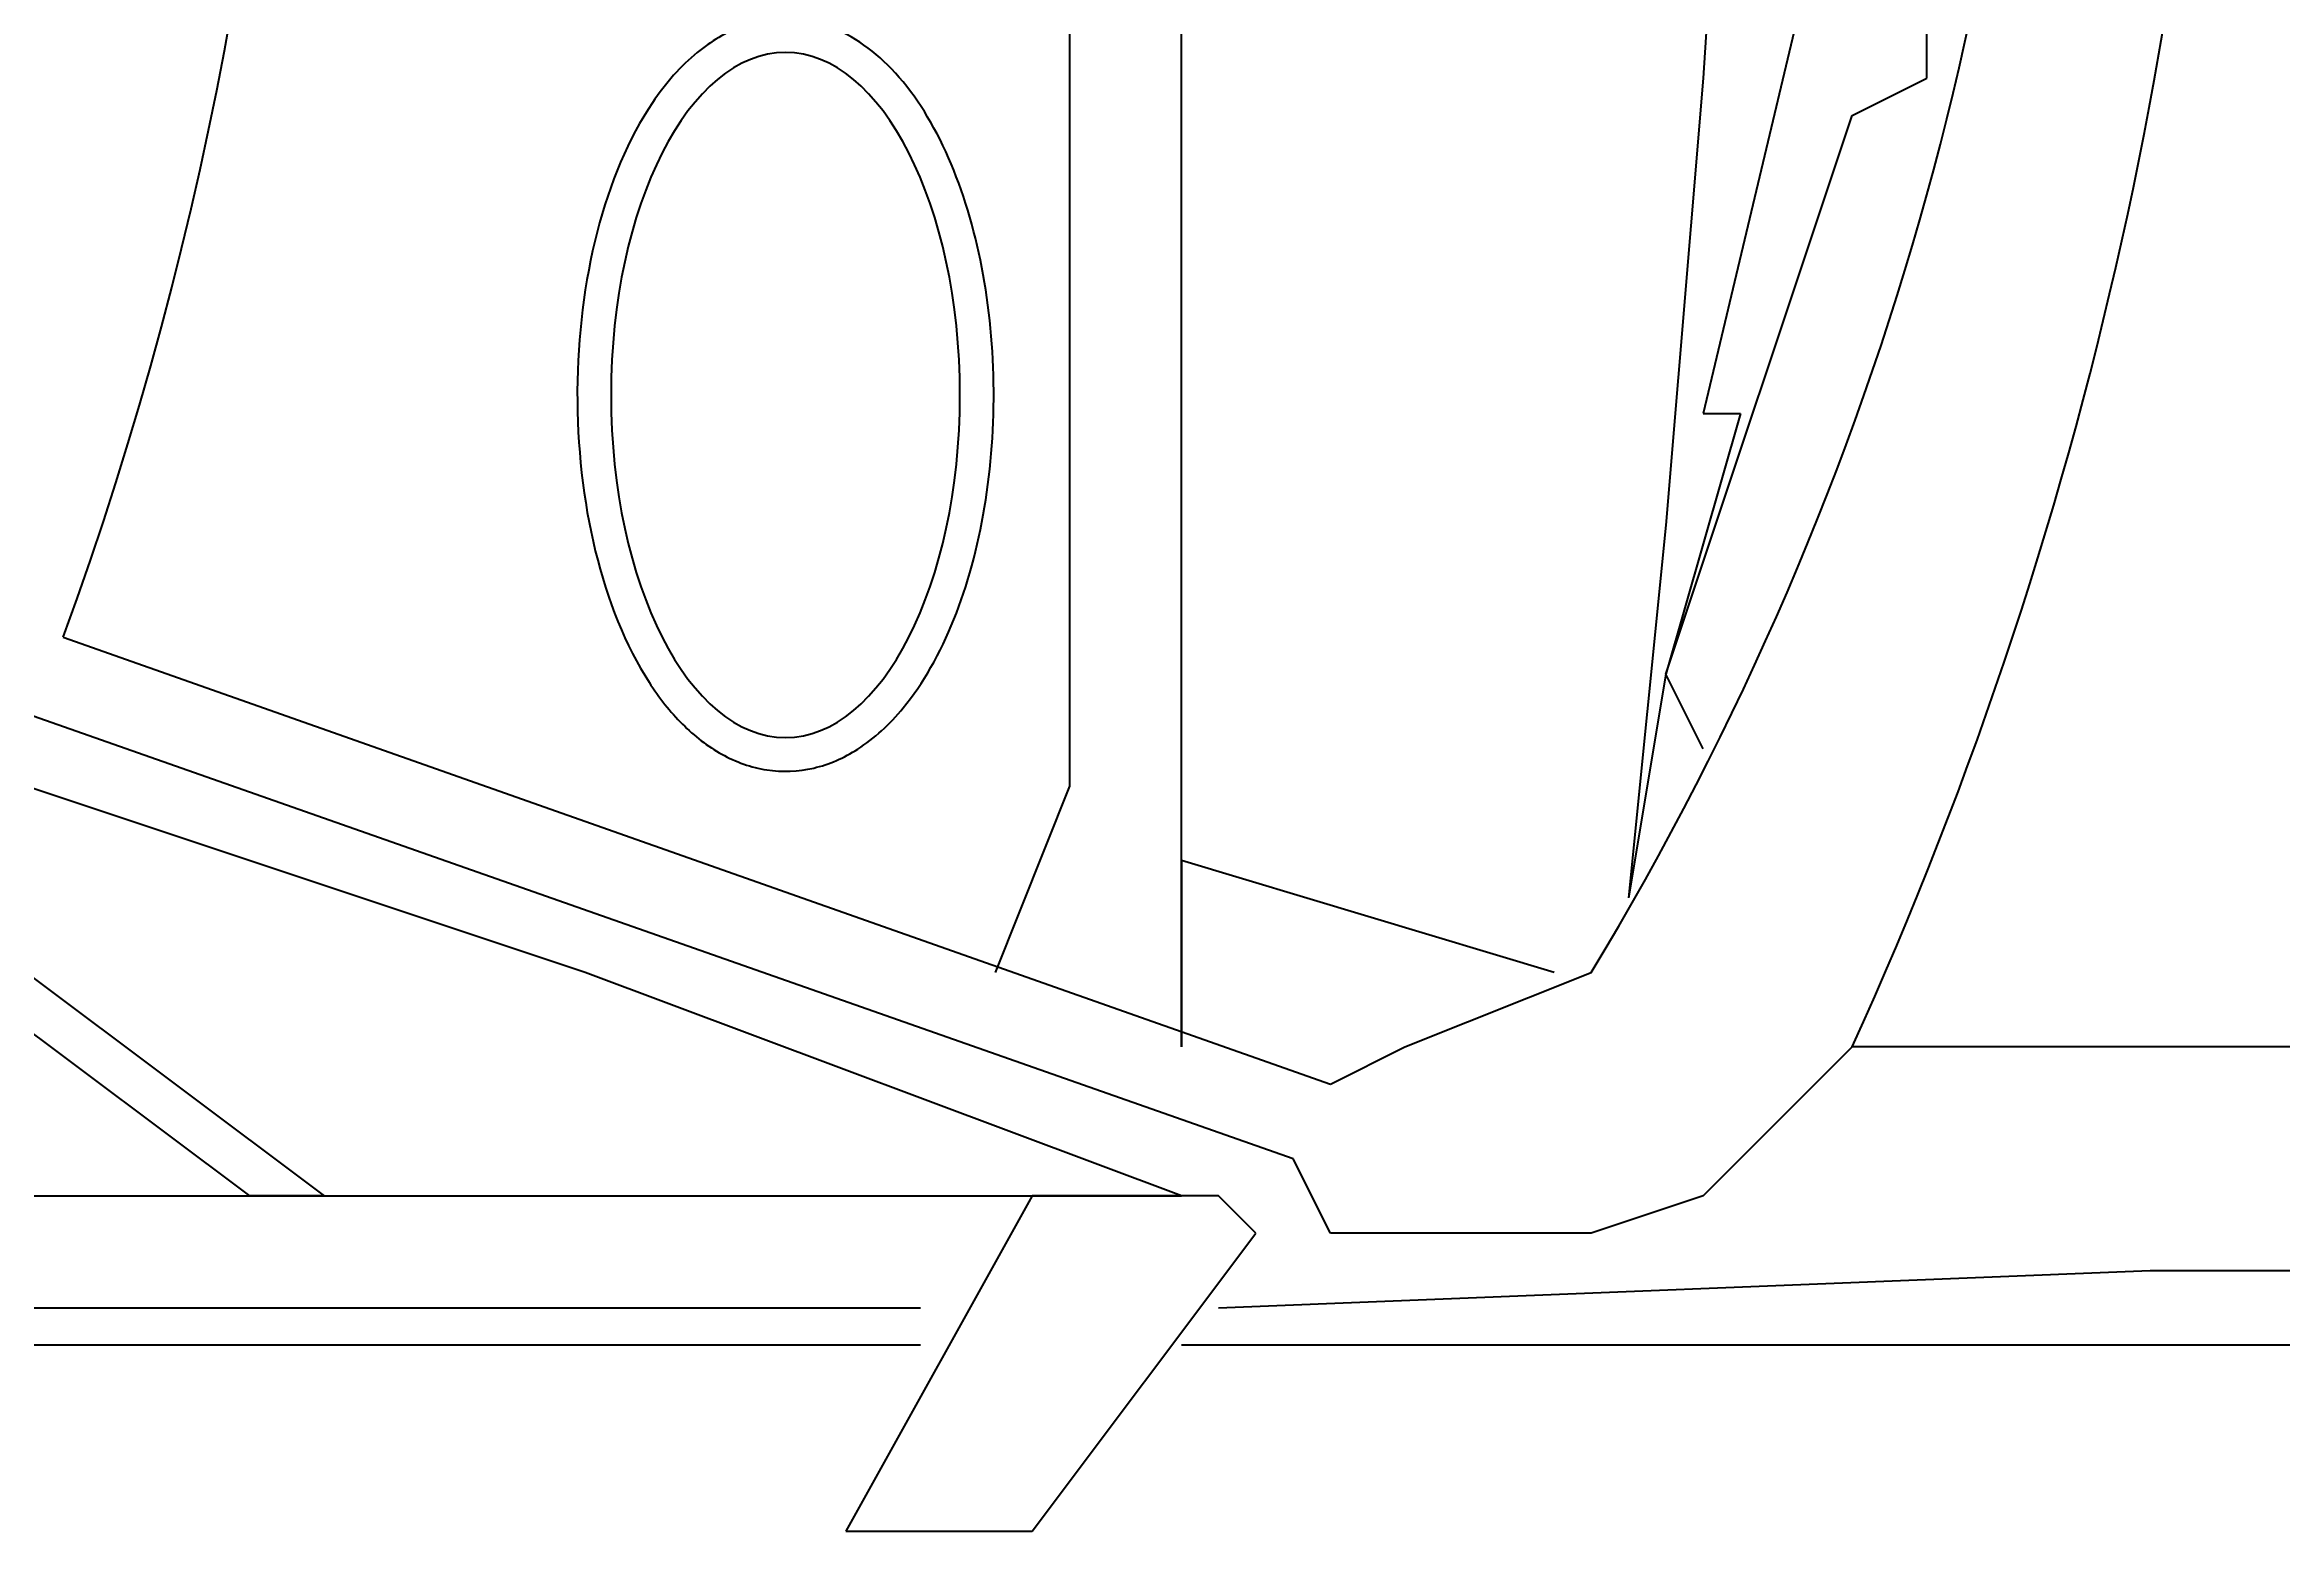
# Model space of a CAD drawing. Header units: millimetres. Extents: x -21385 to 341565, y -192336 to 174804.
# Drawn here: x -5917 to -4924, y -8849 to -8188 of the extents above; entities that cross this region are included whole.
import ezdxf

# ---------------------------------------------------------------- set-up
doc = ezdxf.new("R2010")
doc.units = ezdxf.units.MM
doc.styles.get("Standard").update_dxf_attribs({"font": 'arial.ttf'})

# ---------------------------------------------------------------- blocks, each defined once
blk = doc.blocks.new('car15')
at = {"color": 0, "linetype": 'ByBlock', "lineweight": -2}
for p, q in [((744.42, 4107.19), (744.42, 3742.65)), ((843.84, 3875.21), (843.84, 4040.91)), ((876.98, 4040.91), (876.98, 3444.39)), ((860.41, 3460.96), (843.84, 3875.21)), ((313.6, 3775.79), (280.46, 3775.79)), ((330.17, 3742.65), (313.6, 3775.79)), ((114.76, 3759.22), (462.73, 3676.37)), ((578.72, 3659.8), (330.17, 3742.65)), ((744.42, 3742.65), (810.7, 3676.37)), ((65.05, 3692.94), (313.6, 3676.37)), ((462.73, 3692.94), (578.72, 3659.8)), ((462.73, 3676.37), (462.73, 3692.94)), ((313.6, 3676.37), (512.44, 3659.8)), ((611.86, 3676.37), (578.72, 3659.8)), ((810.7, 3676.37), (827.27, 3626.66)), ((512.44, 3659.8), (678.14, 3643.23)), ((578.72, 3659.8), (678.14, 3643.23)), ((744.42, 3543.81), (711.28, 3626.66)), ((827.27, 3626.66), (827.27, 3527.24)), ((711.28, 3610.09), (661.57, 3444.39)), ((760.99, 3510.67), (744.42, 3543.81)), ((827.27, 3527.24), (827.27, 3510.67)), ((562.15, 2947.29), (760.99, 3510.67)), ((827.27, 3510.67), (794.13, 3494.1)), ((794.13, 3494.1), (578.72, 2881.01)), ((827.27, 3477.53), (810.7, 3460.96)), ((959.83, 3378.11), (827.27, 3477.53)), ((810.7, 3460.96), (810.7, 3378.11)), ((744.42, 3444.39), (181.04, 3444.39)), ((661.57, 3444.39), (744.42, 3444.39)), ((810.7, 3444.39), (711.28, 3179.27)), ((810.7, 3063.28), (810.7, 3444.39)), ((263.89, 3394.68), (628.43, 3394.68)), ((628.43, 3394.68), (711.28, 3361.54)), ((810.7, 3378.11), (959.83, 3295.26)), ((959.83, 3295.26), (959.83, 3378.11)), ((860.41, 2715.31), (860.41, 3328.4)), ((876.98, 3328.4), (876.98, 2881.01)), ((711.28, 3179.27), (611.86, 2881.01)), ((711.28, 2930.72), (810.7, 3063.28)), ((810.7, 3030.14), (810.7, 3063.28)), ((810.7, 3063.28), (810.7, 3030.14)), ((810.7, 3030.14), (711.28, 2897.58)), ((810.7, 2765.02), (810.7, 3030.14))]:
    blk.add_line(p, q, dxfattribs=at)
for centre, radius, start, end in [((-9.51, 2084), 1821.97, 65.556, 114.444), ((-1.23, 2450.19), 1375.41, 58.79951, 121.20049), ((-1.23, 1406.28), 1640.76, 69.91798, 110.08202)]:
    blk.add_arc(centre, radius, start, end, dxfattribs=at)
at = {"color": 0, "linetype": 'ByBlock', "lineweight": -2, "extrusion": (0, 0, -1)}
blk.add_ellipse((454.51, 3268.38), major_axis=(-152.34, 0), ratio=0.509158, dxfattribs=at)
at = {"color": 0, "linetype": 'ByBlock', "lineweight": -2}
blk.add_open_spline([(287.17, 3268.38), (287.17, 3274.18), (288.1, 3279.96), (291.68, 3291.07), (294.31, 3296.4), (300.93, 3306.42), (304.93, 3311.12), (319.34, 3324.97), (331.84, 3333.02), (360.68, 3346.25), (377.04, 3351.43), (411.97, 3358.6), (430.53, 3360.59), (467.85, 3361.22), (486.61, 3359.86), (522.29, 3353.9), (539.21, 3349.31), (569.46, 3337.18), (582.8, 3329.67), (601.01, 3314.66), (607.24, 3307.92), (615.9, 3294.39), (618.79, 3287.81), (621.99, 3274.1), (622.28, 3266.98), (620.14, 3253.09), (617.73, 3246.35), (610.77, 3233.77), (606.22, 3227.92), (595.43, 3217.15), (589.18, 3212.21), (566.05, 3197.29), (545.99, 3189.24), (501.51, 3178.41), (477.12, 3175.69), (428.41, 3175.96), (404.13, 3178.95), (360.07, 3190.28), (340.31, 3198.57), (315.77, 3215.13), (308.23, 3221.76), (297.22, 3235.24), (293.29, 3241.88), (288.39, 3255.19), (287.17, 3261.78), (287.17, 3268.38)], degree=3, knots=[0, 0, 0, 0, 0.162387, 0.162387, 0.324774, 0.324774, 0.487162, 0.487162, 0.83729, 0.83729, 1.187418, 1.187418, 1.537546, 1.537546, 1.887675, 1.887675, 2.237803, 2.237803, 2.587931, 2.587931, 2.826611, 2.826611, 3.023242, 3.023242, 3.219873, 3.219873, 3.416505, 3.416505, 3.613136, 3.613136, 3.809767, 3.809767, 4.266516, 4.266516, 4.723264, 4.723264, 5.180012, 5.180012, 5.636761, 5.636761, 5.889484, 5.889484, 6.098087, 6.098087, 6.283185, 6.283185, 6.283185, 6.283185], dxfattribs=at)
blk.add_text('Studio Tecnico: Arch. Giuseppe Conte', height=0.0001, rotation=90, dxfattribs=at).set_placement((860.41, 3328.4))

msp = doc.modelspace()

# ---------------------------------------------------------------- block references
at = {"rotation": 270}
msp.add_blockref('car15', (-8856.15, -7888.85), dxfattribs=at)

doc.saveas('drawing.dxf')
